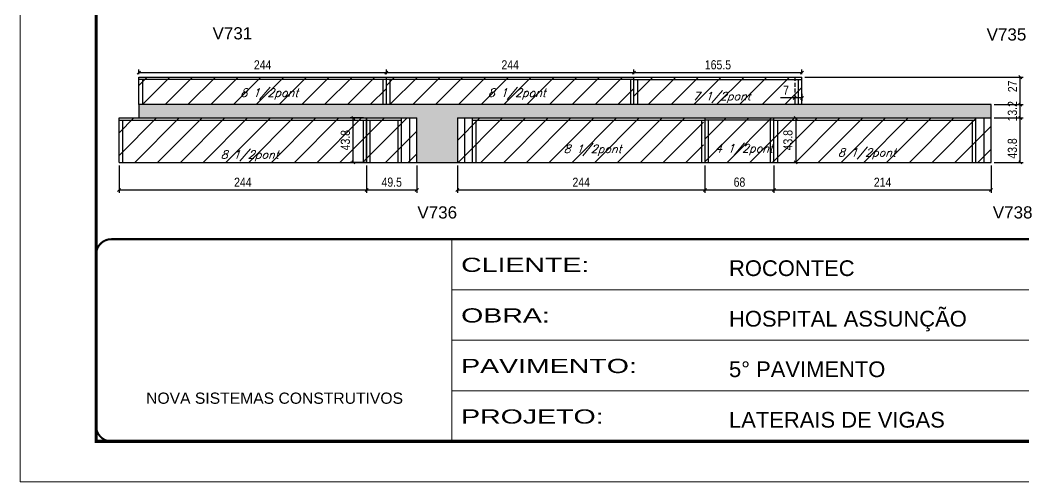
# Model space of a CAD drawing. Extents: x -20960 to -5926, y -2106 to 21915.
# Drawn here: x -10608 to -9619, y 19717 to 20172 of the extents above; entities that cross this region are included whole.
import ezdxf

# ---------------------------------------------------------------- set-up
doc = ezdxf.new("R2010")
doc.units = 0
for name, pattern in [('CONTINUO', [0]), ('DASHED', [0.75, 0.5, -0.25]), ('HIDDEN', [0.375, 0.25, -0.125])]:
    doc.linetypes.add(name, pattern=pattern)
for name, color, linetype in [('5', 5, 'Continuous'), ('COTA', 241, 'Continuous'), ('Painéis', 200, 'Continuous'), ('Reaproveitamento', 251, 'Continuous'), ('SARR_2.2x7', 40, 'Continuous'), ('SARR_3.5x7', 81, 'Continuous'), ('texto', 7, 'Continuous')]:
    doc.layers.add(name, color=color, linetype=linetype)
doc.layers.add('Folhas', color=255, linetype='Continuous', lineweight=9)
doc.layers.add('SARRAFO DE PRESSAO', color=251, linetype='DASHED', lineweight=9)
doc.styles.add('ARIAL', font='arial.ttf')
doc.styles.add('COTA TECNICA-50', font='techl___.ttf', dxfattribs={"height": 9})
doc.styles.add('Romans', font='romans.shx')
doc.styles.get("Standard").update_dxf_attribs({"font": 'arial.ttf'})
doc.styles.add('Tecnologia', font='')
doc.styles.get('Tecnologia').set_extended_font_data('Forgotten Futurist')
doc.dimstyles.new('COTA PAINEL-50', dxfattribs={"dimtxt": 9, "dimasz": 3, "dimexe": 3, "dimexo": 3, "dimgap": 3, "dimtad": 1, "dimdec": 1, "dimzin": 12, "dimdsep": 46, "dimtxsty": 'COTA TECNICA-50', "dimblk1": 'OBLIQUE', "dimblk2": 'OBLIQUE', "dimsah": 1, "dimcen": 0.9, "dimclrd": 4, "dimclre": 4, "dimclrt": 240, "dimadec": 1, "dimazin": 3, "dimtfac": 1, "dimtdec": 1, "dimtmove": 0, "dimatfit": 3, "dimfxl": 1, "dimtolj": 1, "dimtzin": 12, "dimarcsym": 0})
pattern_1 = [(45, (-8403.821, -1651.962), (-11.22532, 11.22532), [])]

# ---------------------------------------------------------------- blocks, each defined once
blk = doc.blocks.new('9999999999')
at = {"color": 30, "linetype": 'CONTINUO'}
for p, q in [((98564.56, 34230.21), (98564.56, 34429.45)), ((98564.56, 34379.64), (99583.98, 34379.64)), ((98564.56, 34329.83), (99487.98, 34329.83)), ((98564.56, 34280.02), (99487.98, 34280.02))]:
    blk.add_line(p, q, dxfattribs=at)
at = {"color": 30, "linetype": 'CONTINUO', "const_width": 2}
blk.add_lwpolyline([(99583.98, 34230.21), (99583.98, 34414.45, 0.414214), (99568.98, 34429.45), (98228.98, 34429.45, 0.414214), (98213.98, 34414.45), (98213.98, 34245.21, 0.414214), (98228.98, 34230.21), (99583.98, 34230.21)], format="xyb", dxfattribs=at)
at = {"layer": 'Folhas'}
blk.add_lwpolyline([(98138.98, 34190.21), (99623.98, 34190.21), (99623.98, 35240.21), (98138.98, 35240.21)], close=True, dxfattribs=at)
at = {"layer": 'Folhas', "color": 30, "const_width": 3}
blk.add_lwpolyline([(98213.98, 34230.21), (99583.98, 34230.21), (99583.98, 35200.21), (98213.98, 35200.21)], close=True, dxfattribs=at)
at = {"color": 7, "linetype": 'Continuous', "ltscale": 5, "style": 'ARIAL'}
for s, height, p in [('ROCONTEC', 15.483, (98837.68, 34393.13)), ('HOSPITAL ASSUNÇÃO', 15.4829, (98837.68, 34343.32)), ('5° PAVIMENTO', 15.4829, (98837.68, 34293.51)), ('NOVA SISTEMAS CONSTRUTIVOS', 11.0592, (98263.19, 34267.21)), ('LATERAIS DE VIGAS', 15.4829, (98837.68, 34243.7))]:
    blk.add_text(s, height=height, dxfattribs=at).set_placement(p)
at = {"layer": 'Folhas', "color": 7, "style": 'Tecnologia', "width": 1.5}
for s, p in [('CLIENTE:', (98573.65, 34397.17)), ('OBRA:', (98573.65, 34347.31)), ('PAVIMENTO:', (98573.65, 34297.5)), ('PROJETO:', (98573.65, 34247.69))]:
    blk.add_text(s, height=14, dxfattribs=at).set_placement(p)
blk = doc.blocks.new('_Oblique')
at = {"color": 0, "linetype": 'ByBlock', "lineweight": -2}
blk.add_line((-0.5, -0.5), (0.5, 0.5), dxfattribs=at)
blk = doc.blocks.new('*D59')
at = {"layer": 'COTA', "color": 4, "lineweight": -2, "transparency": 16777216}
for p, q in [((-9648.49, 20075.53), (-9619.81, 20075.53)), ((-9622.81, 20031.73), (-9622.81, 20075.53)), ((-9648.49, 20031.73), (-9619.81, 20031.73))]:
    blk.add_line(p, q, dxfattribs=at)
at = {"layer": 'Defpoints', "color": 0, "transparency": 16777216}
for p in [(-9651.49, 20075.53), (-9622.81, 20075.53), (-9651.49, 20031.73)]:
    blk.add_point(p, dxfattribs=at)
at = {"layer": 'COTA', "color": 4, "lineweight": -2, "transparency": 16777216, "xscale": 3, "yscale": 3, "zscale": 3}
for p, rotation in [((-9622.81, 20075.53), 90), ((-9622.81, 20031.73), 270)]:
    blk.add_blockref('_Oblique', p, dxfattribs=dict(at, rotation=rotation))
at = {"layer": 'COTA', "color": 240, "transparency": 16777216, "insert": (-9630.53, 20045.46), "char_height": 9, "attachment_point": 5, "rotation": 90, "style": 'COTA TECNICA-50'}
blk.add_mtext('\\A1;43.8', dxfattribs=at)
blk = doc.blocks.new('*D85')
at = {"layer": 'COTA', "color": 4, "lineweight": -2, "transparency": 16777216}
for p, q in [((-9648.49, 20088.73), (-9619.81, 20088.73)), ((-9622.81, 20075.53), (-9622.81, 20088.73)), ((-9648.49, 20075.53), (-9619.81, 20075.53))]:
    blk.add_line(p, q, dxfattribs=at)
at = {"layer": 'Defpoints', "color": 0, "transparency": 16777216}
for p in [(-9651.49, 20088.73), (-9622.81, 20088.73), (-9651.49, 20075.53)]:
    blk.add_point(p, dxfattribs=at)
at = {"layer": 'COTA', "color": 4, "lineweight": -2, "transparency": 16777216, "xscale": 3, "yscale": 3, "zscale": 3}
for p, rotation in [((-9622.81, 20088.73), 90), ((-9622.81, 20075.53), 270)]:
    blk.add_blockref('_Oblique', p, dxfattribs=dict(at, rotation=rotation))
at = {"layer": 'COTA', "color": 240, "transparency": 16777216, "insert": (-9630.51, 20082.13), "char_height": 9, "attachment_point": 5, "rotation": 90, "style": 'COTA TECNICA-50'}
blk.add_mtext('\\A1;13.2', dxfattribs=at)
blk = doc.blocks.new('*D86')
at = {"layer": 'COTA', "color": 4, "lineweight": -2, "transparency": 16777216}
for p, q in [((-9834.99, 20115.73), (-9619.81, 20115.73)), ((-9622.81, 20088.73), (-9622.81, 20115.73)), ((-9648.49, 20088.73), (-9619.81, 20088.73))]:
    blk.add_line(p, q, dxfattribs=at)
at = {"layer": 'Defpoints', "color": 0, "transparency": 16777216}
for p in [(-9837.99, 20115.73), (-9622.81, 20115.73), (-9651.49, 20088.73)]:
    blk.add_point(p, dxfattribs=at)
at = {"layer": 'COTA', "color": 4, "lineweight": -2, "transparency": 16777216, "xscale": 3, "yscale": 3, "zscale": 3}
for p, rotation in [((-9622.81, 20115.73), 90), ((-9622.81, 20088.73), 270)]:
    blk.add_blockref('_Oblique', p, dxfattribs=dict(at, rotation=rotation))
at = {"layer": 'COTA', "color": 240, "transparency": 16777216, "insert": (-9630.37, 20106.66), "char_height": 9, "attachment_point": 5, "rotation": 90, "style": 'COTA TECNICA-50'}
blk.add_mtext('\\A1;27', dxfattribs=at)
blk = doc.blocks.new('*D87')
at = {"layer": 'COTA', "color": 4, "lineweight": -2, "transparency": 16777216}
for p, q in [((-10510.97, 20028.73), (-10510.97, 20001.6)), ((-10266.97, 20028.73), (-10266.97, 20001.6)), ((-10510.97, 20004.6), (-10266.97, 20004.6))]:
    blk.add_line(p, q, dxfattribs=at)
at = {"layer": 'Defpoints', "color": 0, "transparency": 16777216}
for p in [(-10510.97, 20031.73), (-10266.97, 20031.73), (-10266.97, 20004.6)]:
    blk.add_point(p, dxfattribs=at)
at = {"layer": 'COTA', "color": 4, "lineweight": -2, "transparency": 16777216, "xscale": 3, "yscale": 3, "zscale": 3, "rotation": 180}
blk.add_blockref('_Oblique', (-10510.97, 20004.6), dxfattribs=at)
at = {"layer": 'COTA', "color": 4, "lineweight": -2, "transparency": 16777216, "xscale": 3, "yscale": 3, "zscale": 3}
blk.add_blockref('_Oblique', (-10266.97, 20004.6), dxfattribs=at)
at = {"layer": 'COTA', "color": 240, "transparency": 16777216, "insert": (-10388.97, 20012.16), "char_height": 9, "attachment_point": 5, "style": 'COTA TECNICA-50'}
blk.add_mtext('\\A1;244', dxfattribs=at)
blk = doc.blocks.new('*D88')
at = {"layer": 'COTA', "color": 4, "lineweight": -2, "transparency": 16777216}
for p, q in [((-10266.97, 20028.73), (-10266.97, 20001.6)), ((-10217.47, 20028.73), (-10217.47, 20001.6)), ((-10266.97, 20004.6), (-10217.47, 20004.6))]:
    blk.add_line(p, q, dxfattribs=at)
at = {"layer": 'Defpoints', "color": 0, "transparency": 16777216}
for p in [(-10266.97, 20031.73), (-10217.47, 20031.73), (-10217.47, 20004.6)]:
    blk.add_point(p, dxfattribs=at)
at = {"layer": 'COTA', "color": 4, "lineweight": -2, "transparency": 16777216, "xscale": 3, "yscale": 3, "zscale": 3, "rotation": 180}
blk.add_blockref('_Oblique', (-10266.97, 20004.6), dxfattribs=at)
at = {"layer": 'COTA', "color": 4, "lineweight": -2, "transparency": 16777216, "xscale": 3, "yscale": 3, "zscale": 3}
blk.add_blockref('_Oblique', (-10217.47, 20004.6), dxfattribs=at)
at = {"layer": 'COTA', "color": 240, "transparency": 16777216, "insert": (-10242.22, 20012.22), "char_height": 9, "attachment_point": 5, "style": 'COTA TECNICA-50'}
blk.add_mtext('\\A1;49.5', dxfattribs=at)
blk = doc.blocks.new('*D89')
at = {"layer": 'COTA', "color": 4, "lineweight": -2, "transparency": 16777216}
for p, q in [((-10177.49, 20028.73), (-10177.49, 20001.6)), ((-9933.49, 20028.73), (-9933.49, 20001.6)), ((-10177.49, 20004.6), (-9933.49, 20004.6))]:
    blk.add_line(p, q, dxfattribs=at)
at = {"layer": 'Defpoints', "color": 0, "transparency": 16777216}
for p in [(-10177.49, 20031.73), (-9933.49, 20031.73), (-9933.49, 20004.6)]:
    blk.add_point(p, dxfattribs=at)
at = {"layer": 'COTA', "color": 4, "lineweight": -2, "transparency": 16777216, "xscale": 3, "yscale": 3, "zscale": 3, "rotation": 180}
blk.add_blockref('_Oblique', (-10177.49, 20004.6), dxfattribs=at)
at = {"layer": 'COTA', "color": 4, "lineweight": -2, "transparency": 16777216, "xscale": 3, "yscale": 3, "zscale": 3}
blk.add_blockref('_Oblique', (-9933.49, 20004.6), dxfattribs=at)
at = {"layer": 'COTA', "color": 240, "transparency": 16777216, "insert": (-10055.49, 20012.16), "char_height": 9, "attachment_point": 5, "style": 'COTA TECNICA-50'}
blk.add_mtext('\\A1;244', dxfattribs=at)
blk = doc.blocks.new('*D90')
at = {"layer": 'COTA', "color": 4, "lineweight": -2, "transparency": 16777216}
for p, q in [((-9933.49, 20028.73), (-9933.49, 20001.6)), ((-9865.49, 20028.73), (-9865.49, 20001.6)), ((-9933.49, 20004.6), (-9865.49, 20004.6))]:
    blk.add_line(p, q, dxfattribs=at)
at = {"layer": 'Defpoints', "color": 0, "transparency": 16777216}
for p in [(-9933.49, 20031.73), (-9865.49, 20031.73), (-9865.49, 20004.6)]:
    blk.add_point(p, dxfattribs=at)
at = {"layer": 'COTA', "color": 4, "lineweight": -2, "transparency": 16777216, "xscale": 3, "yscale": 3, "zscale": 3, "rotation": 180}
blk.add_blockref('_Oblique', (-9933.49, 20004.6), dxfattribs=at)
at = {"layer": 'COTA', "color": 4, "lineweight": -2, "transparency": 16777216, "xscale": 3, "yscale": 3, "zscale": 3}
blk.add_blockref('_Oblique', (-9865.49, 20004.6), dxfattribs=at)
at = {"layer": 'COTA', "color": 240, "transparency": 16777216, "insert": (-9899.49, 20012.21), "char_height": 9, "attachment_point": 5, "style": 'COTA TECNICA-50'}
blk.add_mtext('\\A1;68', dxfattribs=at)
blk = doc.blocks.new('*D91')
at = {"layer": 'COTA', "color": 4, "lineweight": -2, "transparency": 16777216}
for p, q in [((-9865.49, 20028.73), (-9865.49, 20001.6)), ((-9651.49, 20028.73), (-9651.49, 20001.6)), ((-9865.49, 20004.6), (-9651.49, 20004.6))]:
    blk.add_line(p, q, dxfattribs=at)
at = {"layer": 'Defpoints', "color": 0, "transparency": 16777216}
for p in [(-9865.49, 20031.73), (-9651.49, 20031.73), (-9651.49, 20004.6)]:
    blk.add_point(p, dxfattribs=at)
at = {"layer": 'COTA', "color": 4, "lineweight": -2, "transparency": 16777216, "xscale": 3, "yscale": 3, "zscale": 3, "rotation": 180}
blk.add_blockref('_Oblique', (-9865.49, 20004.6), dxfattribs=at)
at = {"layer": 'COTA', "color": 4, "lineweight": -2, "transparency": 16777216, "xscale": 3, "yscale": 3, "zscale": 3}
blk.add_blockref('_Oblique', (-9651.49, 20004.6), dxfattribs=at)
at = {"layer": 'COTA', "color": 240, "transparency": 16777216, "insert": (-9758.49, 20012.16), "char_height": 9, "attachment_point": 5, "style": 'COTA TECNICA-50'}
blk.add_mtext('\\A1;214', dxfattribs=at)
blk = doc.blocks.new('*D92')
at = {"layer": 'COTA', "color": 4, "lineweight": -2, "transparency": 16777216}
for p, q in [((-10491.46, 20118.73), (-10491.46, 20123.29)), ((-10247.46, 20118.73), (-10247.46, 20123.29)), ((-10491.46, 20120.29), (-10247.46, 20120.29))]:
    blk.add_line(p, q, dxfattribs=at)
at = {"layer": 'Defpoints', "color": 0, "transparency": 16777216}
for p in [(-10491.46, 20115.73), (-10247.46, 20120.29), (-10247.46, 20115.73)]:
    blk.add_point(p, dxfattribs=at)
at = {"layer": 'COTA', "color": 4, "lineweight": -2, "transparency": 16777216, "xscale": 3, "yscale": 3, "zscale": 3, "rotation": 180}
blk.add_blockref('_Oblique', (-10491.46, 20120.29), dxfattribs=at)
at = {"layer": 'COTA', "color": 4, "lineweight": -2, "transparency": 16777216, "xscale": 3, "yscale": 3, "zscale": 3}
blk.add_blockref('_Oblique', (-10247.46, 20120.29), dxfattribs=at)
at = {"layer": 'COTA', "color": 240, "transparency": 16777216, "insert": (-10369.46, 20127.86), "char_height": 9, "attachment_point": 5, "style": 'COTA TECNICA-50'}
blk.add_mtext('\\A1;244', dxfattribs=at)
blk = doc.blocks.new('*D93')
at = {"layer": 'COTA', "color": 4, "lineweight": -2, "transparency": 16777216}
for p, q in [((-10247.46, 20118.73), (-10247.46, 20123.29)), ((-10003.46, 20118.73), (-10003.46, 20123.29)), ((-10247.46, 20120.29), (-10003.46, 20120.29))]:
    blk.add_line(p, q, dxfattribs=at)
at = {"layer": 'Defpoints', "color": 0, "transparency": 16777216}
for p in [(-10247.46, 20115.73), (-10003.46, 20120.29), (-10003.46, 20115.73)]:
    blk.add_point(p, dxfattribs=at)
at = {"layer": 'COTA', "color": 4, "lineweight": -2, "transparency": 16777216, "xscale": 3, "yscale": 3, "zscale": 3, "rotation": 180}
blk.add_blockref('_Oblique', (-10247.46, 20120.29), dxfattribs=at)
at = {"layer": 'COTA', "color": 4, "lineweight": -2, "transparency": 16777216, "xscale": 3, "yscale": 3, "zscale": 3}
blk.add_blockref('_Oblique', (-10003.46, 20120.29), dxfattribs=at)
at = {"layer": 'COTA', "color": 240, "transparency": 16777216, "insert": (-10125.46, 20127.86), "char_height": 9, "attachment_point": 5, "style": 'COTA TECNICA-50'}
blk.add_mtext('\\A1;244', dxfattribs=at)
blk = doc.blocks.new('*D94')
at = {"layer": 'COTA', "color": 4, "lineweight": -2, "transparency": 16777216}
for p, q in [((-10003.46, 20118.73), (-10003.46, 20123.29)), ((-9837.99, 20118.73), (-9837.99, 20123.29)), ((-10003.46, 20120.29), (-9837.99, 20120.29))]:
    blk.add_line(p, q, dxfattribs=at)
at = {"layer": 'Defpoints', "color": 0, "transparency": 16777216}
for p in [(-10003.46, 20115.73), (-9837.99, 20120.29), (-9837.99, 20115.73)]:
    blk.add_point(p, dxfattribs=at)
at = {"layer": 'COTA', "color": 4, "lineweight": -2, "transparency": 16777216, "xscale": 3, "yscale": 3, "zscale": 3, "rotation": 180}
blk.add_blockref('_Oblique', (-10003.46, 20120.29), dxfattribs=at)
at = {"layer": 'COTA', "color": 4, "lineweight": -2, "transparency": 16777216, "xscale": 3, "yscale": 3, "zscale": 3}
blk.add_blockref('_Oblique', (-9837.99, 20120.29), dxfattribs=at)
at = {"layer": 'COTA', "color": 240, "transparency": 16777216, "insert": (-9920.72, 20127.89), "char_height": 9, "attachment_point": 5, "style": 'COTA TECNICA-50'}
blk.add_mtext('\\A1;165.5', dxfattribs=at)
blk = doc.blocks.new('*D95')
at = {"layer": 'COTA', "color": 4, "lineweight": -2, "transparency": 16777216}
for p, q in [((-9844.99, 20095.29), (-9859.15, 20095.29)), ((-9844.99, 20099.23), (-9844.99, 20092.29)), ((-9837.99, 20095.29), (-9844.99, 20095.29)), ((-9837.99, 20099.23), (-9837.99, 20092.29))]:
    blk.add_line(p, q, dxfattribs=at)
at = {"layer": 'Defpoints', "color": 0, "transparency": 16777216}
for p in [(-9844.99, 20102.23), (-9844.99, 20095.29), (-9837.99, 20102.23)]:
    blk.add_point(p, dxfattribs=at)
at = {"layer": 'COTA', "color": 4, "lineweight": -2, "transparency": 16777216, "xscale": 3, "yscale": 3, "zscale": 3, "rotation": 180}
blk.add_blockref('_Oblique', (-9844.99, 20095.29), dxfattribs=at)
at = {"layer": 'COTA', "color": 4, "lineweight": -2, "transparency": 16777216, "xscale": 3, "yscale": 3, "zscale": 3}
blk.add_blockref('_Oblique', (-9837.99, 20095.29), dxfattribs=at)
at = {"layer": 'COTA', "color": 240, "transparency": 16777216, "insert": (-9853.57, 20102.86), "char_height": 9, "attachment_point": 5, "style": 'COTA TECNICA-50'}
blk.add_mtext('\\A1;7', dxfattribs=at)
blk = doc.blocks.new('*D96')
at = {"layer": 'COTA', "color": 4, "lineweight": -2, "transparency": 16777216}
for p, q in [((-10269.97, 20075.53), (-10283.18, 20075.53)), ((-10280.18, 20031.73), (-10280.18, 20075.53)), ((-10269.97, 20031.73), (-10283.18, 20031.73))]:
    blk.add_line(p, q, dxfattribs=at)
at = {"layer": 'Defpoints', "color": 0, "transparency": 16777216}
for p in [(-10280.18, 20075.53), (-10266.97, 20075.53), (-10266.97, 20031.73)]:
    blk.add_point(p, dxfattribs=at)
at = {"layer": 'COTA', "color": 4, "lineweight": -2, "transparency": 16777216, "xscale": 3, "yscale": 3, "zscale": 3}
for p, rotation in [((-10280.18, 20075.53), 90), ((-10280.18, 20031.73), 270)]:
    blk.add_blockref('_Oblique', p, dxfattribs=dict(at, rotation=rotation))
at = {"layer": 'COTA', "color": 240, "transparency": 16777216, "insert": (-10287.9, 20053.63), "char_height": 9, "attachment_point": 5, "rotation": 90, "style": 'COTA TECNICA-50'}
blk.add_mtext('\\A1;43.8', dxfattribs=at)
blk = doc.blocks.new('*D97')
at = {"layer": 'COTA', "color": 4, "lineweight": -2, "transparency": 16777216}
for p, q in [((-9862.49, 20075.53), (-9841, 20075.53)), ((-9844, 20075.53), (-9844, 20031.73)), ((-9862.49, 20031.73), (-9841, 20031.73))]:
    blk.add_line(p, q, dxfattribs=at)
at = {"layer": 'Defpoints', "color": 0, "transparency": 16777216}
for p in [(-9865.49, 20075.53), (-9865.49, 20031.73), (-9844, 20031.73)]:
    blk.add_point(p, dxfattribs=at)
at = {"layer": 'COTA', "color": 4, "lineweight": -2, "transparency": 16777216, "xscale": 3, "yscale": 3, "zscale": 3}
for p, rotation in [((-9844, 20075.53), 90), ((-9844, 20031.73), 270)]:
    blk.add_blockref('_Oblique', p, dxfattribs=dict(at, rotation=rotation))
at = {"layer": 'COTA', "color": 240, "transparency": 16777216, "insert": (-9851.71, 20053.63), "char_height": 9, "attachment_point": 5, "rotation": 90, "style": 'COTA TECNICA-50'}
blk.add_mtext('\\A1;43.8', dxfattribs=at)

msp = doc.modelspace()

# ---------------------------------------------------------------- hatches: boundary and pattern name
at = {"layer": 'COTA', "ltscale": 25}
h = msp.add_hatch(dxfattribs=at)
h.set_pattern_fill('AR-CONC', color=256, scale=0.03)
h.set_pattern_definition([(50, (1585, 1148.575), (5.4655401, -0.4781726), [0.5715, -6.2865]), (355, (1585, 1148.575), (-1.0573026, 5.7317054), [0.4572, -5.0292175]), (100.451445, (1585.4555, 1148.535), (4.4082374, 5.2535326), [0.4857003, -5.3427073]), (46.1842, (1585, 1150.099), (8.1323712, -1.2612698), [0.85725, -9.42975]), (96.635558, (1585.678, 1149.994), (7.122124, 7.4227837), [0.7285507, -8.0140682]), (351.18415, (1585, 1150.099), (7.122124, 7.4227837), [0.685799, -7.543792]), (21, (1585.762, 1149.718), (4.5484317, -3.06795595), [0.5715, -6.2865]), (326, (1585.762, 1149.718), (1.8540609, 5.525639), [0.4572, -5.0292]), (71.451445, (1586.141, 1149.4624), (6.4024926, 2.4576831), [0.4857003, -5.3426981]), (37.5, (1585, 1148.5751), (0.0926581, 2.53665117), [0, -4.96824, 0, -5.1054, 0, -5.04825]), (7.5, (1585, 1148.575), (2.00458988, 3.00541724), [0, -2.91084, 0, -4.85394, 0, -1.92405]), (327.5, (1583.3007, 1148.5751), (4.06771786, -0.17186232), [0, -1.905, 0, -5.9436, 0, -7.8867]), (317.5, (1582.5387, 1148.575), (4.44387544, 0.76279473), [0, -2.4765, 0, -3.94716, 0, -5.6007])])
h.paths.add_polyline_path([(-10177.49, 20075.53), (-9651.49, 20075.53), (-9651.49, 20088.73), (-9837.99, 20088.73), (-10491.46, 20088.73), (-10491.46, 20075.53), (-10217.47, 20075.53), (-10217.47, 20031.73), (-10177.49, 20031.73)])
at = {"layer": 'Reaproveitamento'}
h = msp.add_hatch(dxfattribs=at)
h.set_pattern_fill('ANSI31', color=256, scale=5)
h.set_pattern_definition([(45, (-6208.321, -1651.962), (-11.22532, 11.22532), [])])
h.paths.add_polyline_path([(-10247.46, 20115.73), (-10491.46, 20115.73), (-10491.46, 20088.73), (-10247.46, 20088.73)])
h = msp.add_hatch(dxfattribs=at)
h.set_pattern_fill('ANSI31', color=256, scale=5)
h.set_pattern_definition([(45, (-5964.321, -1651.962), (-11.22532, 11.22532), [])])
h.paths.add_polyline_path([(-10003.46, 20115.73), (-10247.46, 20115.73), (-10247.46, 20088.73), (-10003.46, 20088.73)])
h = msp.add_hatch(dxfattribs=at)
h.set_pattern_fill('ANSI31', color=256, scale=5)
h.set_pattern_definition(pattern_1)
h.paths.add_polyline_path([(-9837.99, 20088.73), (-9837.99, 20115.73), (-10003.46, 20115.73), (-10003.46, 20088.73)])
h = msp.add_hatch(dxfattribs=at)
h.set_pattern_fill('ANSI31', color=256, scale=5)
h.set_pattern_definition(pattern_1)
h.paths.add_polyline_path([(-10266.97, 20031.73), (-10266.97, 20075.53), (-10510.97, 20075.53), (-10510.97, 20031.73)])
h = msp.add_hatch(dxfattribs=at)
h.set_pattern_fill('ANSI31', color=256, scale=5)
h.set_pattern_definition(pattern_1)
h.paths.add_polyline_path([(-10217.47, 20075.53), (-10266.97, 20075.53), (-10266.97, 20031.73), (-10217.47, 20031.73)])
h = msp.add_hatch(dxfattribs=at)
h.set_pattern_fill('ANSI31', color=256, scale=5)
h.set_pattern_definition([(45, (-7321.857, -1651.962), (-11.22532, 11.22532), [])])
h.paths.add_polyline_path([(-10177.49, 20075.53), (-10177.49, 20031.73), (-9934.99, 20031.73), (-9934.99, 20075.53)])
h = msp.add_hatch(dxfattribs=at)
h.set_pattern_fill('ANSI31', color=256, scale=5)
h.set_pattern_definition(pattern_1)
h.paths.add_polyline_path([(-9933.49, 20075.53), (-9933.49, 20031.73), (-9865.49, 20031.73), (-9865.49, 20075.53)])
h = msp.add_hatch(dxfattribs=at)
h.set_pattern_fill('ANSI31', color=256, scale=5)
h.set_pattern_definition(pattern_1)
h.paths.add_polyline_path([(-9865.49, 20075.53), (-9865.49, 20031.73), (-9651.49, 20031.73), (-9651.49, 20075.53)])

# ---------------------------------------------------------------- linework, layer by layer
at = {"layer": 'COTA', "ltscale": 25}
for p, q in [((-10491.46, 20088.73), (-10491.46, 20075.53)), ((-9651.49, 20075.53), (-9651.49, 20088.73))]:
    msp.add_line(p, q, dxfattribs=at)
at = {"layer": 'COTA', "linetype": 'ByBlock'}
for p, q in [((-9651.49, 20088.73), (-9837.99, 20088.73)), ((-10217.47, 20031.73), (-10177.49, 20031.73))]:
    msp.add_line(p, q, dxfattribs=at)
at = {"layer": 'Painéis'}
for p, q in [((-10491.46, 20115.73), (-9837.99, 20115.73)), ((-10491.46, 20088.73), (-10491.46, 20115.73)), ((-10247.46, 20088.73), (-10247.46, 20115.73)), ((-10003.46, 20088.73), (-10003.46, 20115.73)), ((-9837.99, 20088.73), (-9837.99, 20115.73)), ((-9837.99, 20088.73), (-10491.46, 20088.73)), ((-10510.97, 20075.53), (-10217.47, 20075.53)), ((-10510.97, 20031.73), (-10510.97, 20075.53)), ((-10266.97, 20075.53), (-10266.97, 20031.73)), ((-10217.47, 20031.73), (-10217.47, 20075.53)), ((-10177.49, 20075.53), (-9651.49, 20075.53)), ((-10177.49, 20075.53), (-10177.49, 20031.73)), ((-9933.49, 20075.53), (-9933.49, 20031.73)), ((-9865.49, 20031.73), (-9865.49, 20075.53)), ((-9651.49, 20031.73), (-9651.49, 20075.53)), ((-10510.97, 20031.73), (-10217.47, 20031.73)), ((-10177.49, 20031.73), (-9651.49, 20031.73))]:
    msp.add_line(p, q, dxfattribs=at)
at = {"layer": 'SARR_2.2x7', "linetype": 'Continuous'}
for p, q in [((-10247.46, 20113.53), (-10491.46, 20113.53)), ((-10003.46, 20113.53), (-10247.46, 20113.53)), ((-10003.46, 20113.53), (-9837.99, 20113.53)), ((-10224.47, 20031.73), (-10224.47, 20075.53)), ((-10170.49, 20075.53), (-10170.49, 20031.73)), ((-9658.49, 20031.73), (-9658.49, 20075.53)), ((-10510.96, 20073.33), (-10266.96, 20073.33)), ((-10266.97, 20073.33), (-10232.47, 20073.33)), ((-10162.49, 20073.33), (-9933.49, 20073.33)), ((-9865.49, 20073.33), (-9933.49, 20073.33)), ((-9865.49, 20073.33), (-9666.49, 20073.33))]:
    msp.add_line(p, q, dxfattribs=at)
at = {"layer": 'SARR_2.2x7', "linetype": 'HIDDEN', "ltscale": 15}
for p in [(-9844.99, 20115.73), (-9837.99, 20088.73)]:
    msp.add_line(p, (-9844.99, 20088.73), dxfattribs=at)
at = {"layer": 'SARR_3.5x7'}
for p, q in [((-10487.96, 20113.53), (-10487.96, 20088.73)), ((-10250.96, 20113.53), (-10250.96, 20088.73)), ((-10243.96, 20113.53), (-10243.96, 20088.73)), ((-10006.96, 20113.53), (-10006.96, 20088.73)), ((-9999.96, 20113.53), (-9999.96, 20088.73)), ((-9841.49, 20113.53), (-9841.49, 20088.73)), ((-10266.97, 20031.73), (-10266.97, 20075.53)), ((-10232.47, 20031.73), (-10232.47, 20075.53)), ((-10162.49, 20031.73), (-10162.49, 20075.53)), ((-9666.49, 20031.73), (-9666.49, 20075.53)), ((-10507.43, 20073.33), (-10507.43, 20031.73)), ((-10270.46, 20073.33), (-10270.46, 20031.73)), ((-10263.47, 20031.73), (-10263.47, 20073.33)), ((-10235.97, 20031.73), (-10235.97, 20073.33)), ((-10158.99, 20031.73), (-10158.99, 20073.33)), ((-9936.99, 20073.33), (-9936.99, 20031.73)), ((-9929.99, 20031.73), (-9929.99, 20073.33)), ((-9868.99, 20031.73), (-9868.99, 20073.33)), ((-9861.96, 20073.33), (-9861.96, 20031.73)), ((-9669.99, 20031.73), (-9669.99, 20073.33))]:
    msp.add_line(p, q, dxfattribs=at)

# ---------------------------------------------------------------- block references
at = {"layer": 'SARRAFO DE PRESSAO', "color": 6, "linetype": 'ByBlock'}
msp.add_blockref('9999999999', (-108747.48, -14473.39), dxfattribs=at)

# ---------------------------------------------------------------- texts
at = {"layer": '5', "linetype": 'Continuous'}
for s, p in [('V731', (-10418.81, 20152.97)), ('V735', (-9655.93, 20151.83)), ('V736', (-10216.95, 19976.45)), ('V738', (-9649.82, 19976.45))]:
    msp.add_text(s, height=12, rotation=0.00004, dxfattribs=at).set_placement(p)
at = {"layer": 'texto', "color": 2, "char_height": 8, "attachment_point": 5, "style": 'Romans'}
for s, insert in [('{\\Q19;\\C256;8 1/2pont}', (-10362.88, 20099.11)), ('{\\Q19;\\C256;8 1/2pont}', (-10118.88, 20099.11)), ('{\\Q19;\\C256;7 1/2pont}', (-9917.01, 20095.7)), ('{\\Q19;\\C256;8 1/2pont}', (-10382.21, 20038.13)), ('{\\Q19;\\C256;8 1/2pont}', (-10044.27, 20043.68)), ('{\\Q19;\\C256;4 1/2pont}', (-9895.12, 20044.29)), ('{\\Q19;\\C256;8 1/2pont}', (-9773.88, 20040.22))]:
    msp.add_mtext(s, dxfattribs=dict(at, insert=insert))

# ---------------------------------------------------------------- dimensions: what is measured, and where the dimension line sits
at = {"layer": 'COTA'}
for base, p1, p2, picture, middle in [((-10247.46, 20120.29), (-10491.46, 20115.73), (-10247.46, 20115.73), '*D92', (-10369.46, 20127.86)), ((-9844.99, 20095.29), (-9837.99, 20102.23), (-9844.99, 20102.23), '*D95', (-9853.57, 20102.86)), ((-10266.97, 20004.6), (-10510.97, 20031.73), (-10266.97, 20031.73), '*D87', (-10388.97, 20012.16))]:
    dim = msp.add_linear_dim(base=base, p1=p1, p2=p2, dimstyle='COTA PAINEL-50', dxfattribs=at)
    dim.commit()
    dim.dimension.update_dxf_attribs({"geometry": picture, "text_midpoint": middle})
for base, p1, p2, picture, middle in [((-10003.46, 20120.29), (-10247.46, 20115.73), (-10003.46, 20115.73), '*D93', (-10125.46, 20127.86)), ((-9837.99, 20120.29), (-10003.46, 20115.73), (-9837.99, 20115.73), '*D94', (-9920.72, 20127.89)), ((-10217.47, 20004.6), (-10266.97, 20031.73), (-10217.47, 20031.73), '*D88', (-10242.22, 20012.22)), ((-9933.49, 20004.6), (-10177.49, 20031.73), (-9933.49, 20031.73), '*D89', (-10055.49, 20012.16)), ((-9865.49, 20004.6), (-9933.49, 20031.73), (-9865.49, 20031.73), '*D90', (-9899.49, 20012.21)), ((-9651.49, 20004.6), (-9865.49, 20031.73), (-9651.49, 20031.73), '*D91', (-9758.49, 20012.16))]:
    dim = msp.add_linear_dim(base=base, p1=p1, p2=p2, dimstyle='COTA PAINEL-50', override={"dimtmove": 1}, dxfattribs=at)
    dim.commit()
    dim.dimension.update_dxf_attribs({"geometry": picture, "text_midpoint": middle})
for base, p1, p2, picture, middle in [((-9622.81, 20115.73), (-9651.49, 20088.73), (-9837.99, 20115.73), '*D86', (-9622.81, 20106.66)), ((-9622.81, 20088.73), (-9651.49, 20075.53), (-9651.49, 20088.73), '*D85', (-9622.81, 20082.13))]:
    dim = msp.add_linear_dim(base=base, p1=p1, p2=p2, angle=90, dimstyle='COTA PAINEL-50', override={"dimtmove": 1}, dxfattribs=at)
    dim.commit()
    dim.dimension.update_dxf_attribs({"geometry": picture, "text_midpoint": middle, "dimtype": 160})
for base, p1, p2, picture, middle in [((-10280.18, 20075.53), (-10266.97, 20031.73), (-10266.97, 20075.53), '*D96', (-10287.9, 20053.63)), ((-9844, 20031.73), (-9865.49, 20075.53), (-9865.49, 20031.73), '*D97', (-9851.71, 20053.63))]:
    dim = msp.add_linear_dim(base=base, p1=p1, p2=p2, angle=90, dimstyle='COTA PAINEL-50', dxfattribs=at)
    dim.commit()
    dim.dimension.update_dxf_attribs({"geometry": picture, "text_midpoint": middle})
dim = msp.add_linear_dim(base=(-9622.81, 20075.53), p1=(-9651.49, 20031.73), p2=(-9651.49, 20075.53), angle=90, dimstyle='COTA PAINEL-50', dxfattribs=at)
dim.commit()
dim.dimension.update_dxf_attribs({"geometry": '*D59', "text_midpoint": (-9622.81, 20045.46), "dimtype": 160})

doc.saveas('drawing.dxf')
